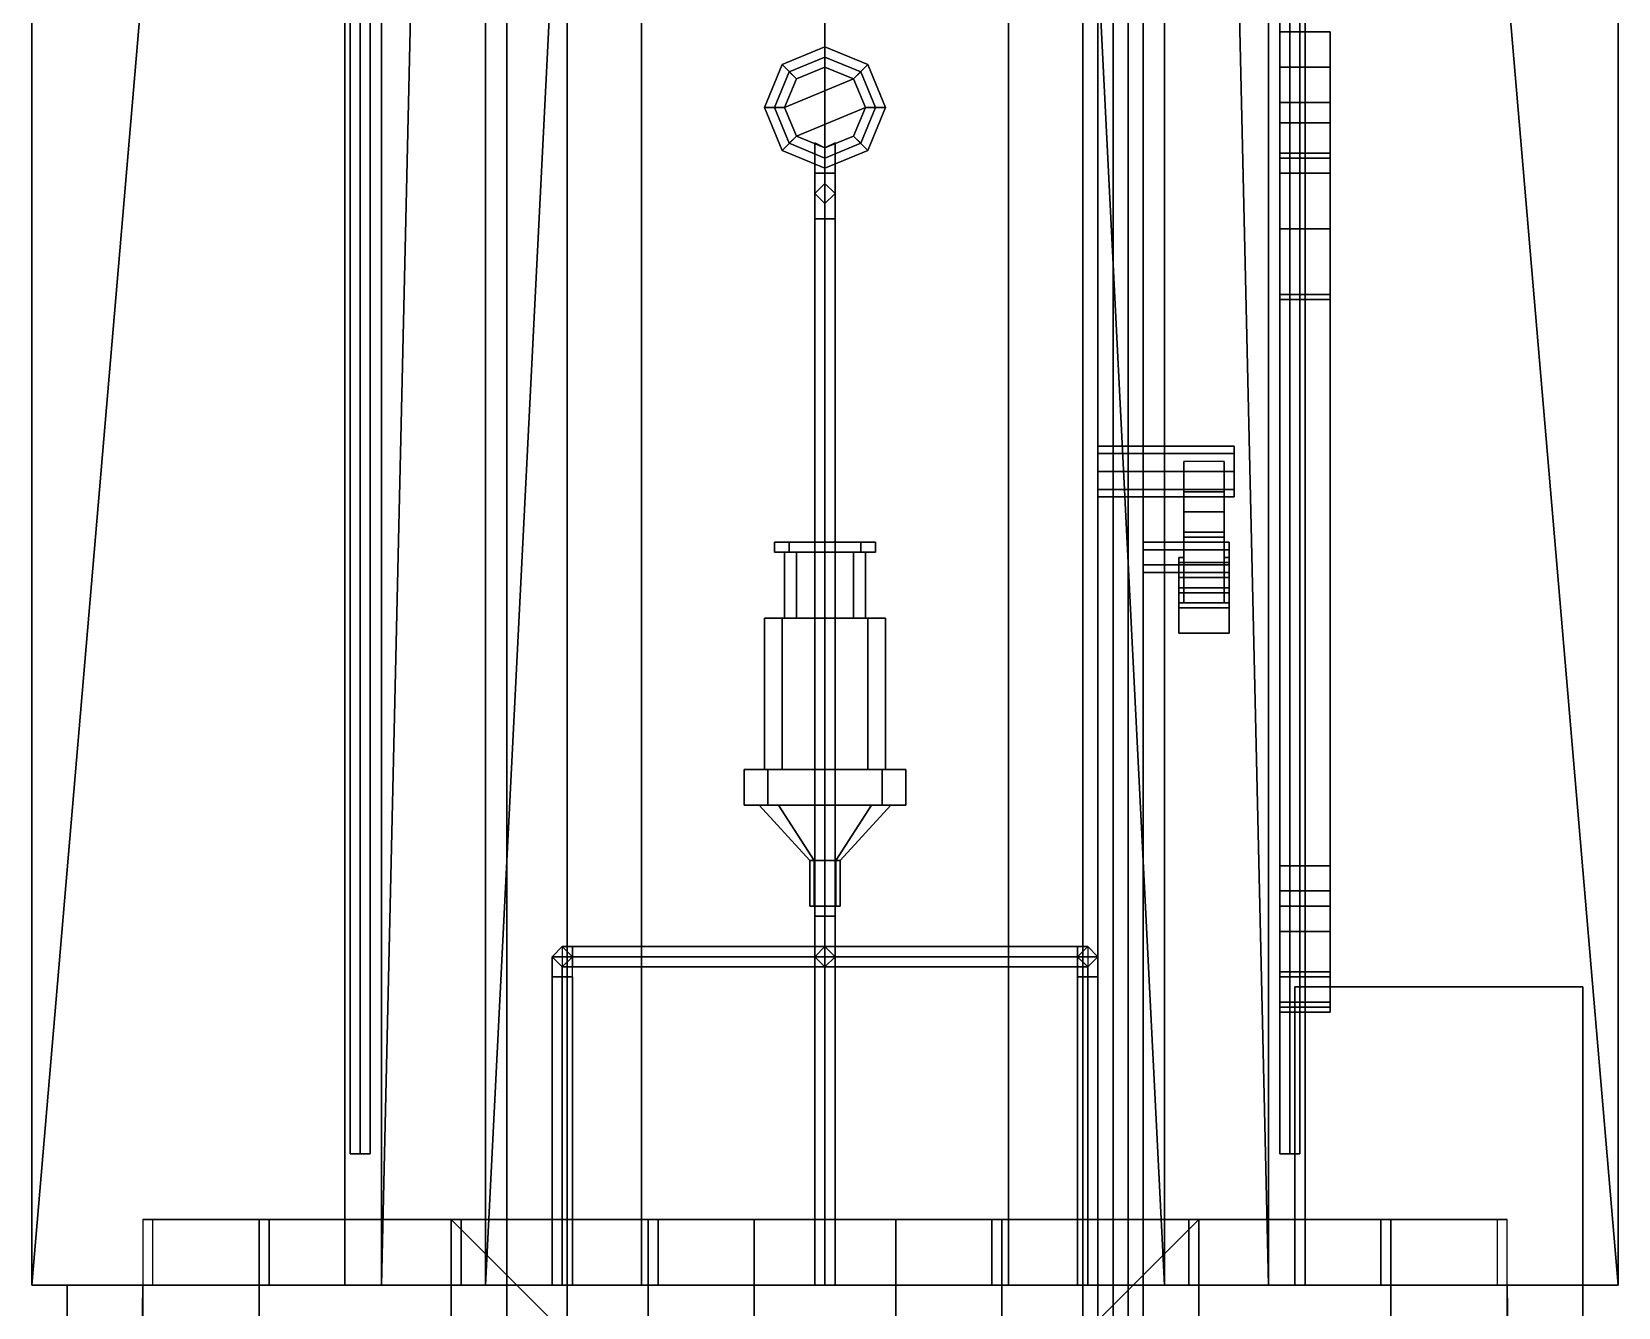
# Model space of a CAD drawing. Extents: x -1.6 to 1.6, y -15.4 to 7.2.
# Drawn here: x -1.57 to 1.57, y -4.664 to -2.14 of the extents above; entities that cross this region are included whole.
import ezdxf

# ---------------------------------------------------------------- set-up
doc = ezdxf.new("R2010")
doc.units = 0
doc.layers.get('0').update_dxf_attribs({"linetype": 'CONTINUOUS'})
for name, color, linetype in [('BAR', 1, 'CONTINUOUS'), ('CABIN', 4, 'CONTINUOUS'), ('SUSPENSION', 5, 'CONTINUOUS')]:
    doc.layers.add(name, color=color, linetype=linetype)

msp = doc.modelspace()

# ---------------------------------------------------------------- linework, layer by layer
for points in [[(-0.63, 6.07, 0.8), (-0.63, -6.25, 0.8), (-0.63, -6.25, 1.35), (-0.63, 6.07, 1.35)], [(-0.63, 6.07, 1.35), (-0.63, -6.25, 1.35), (-0.51, -6.25, 1.35), (-0.51, 6.07, 1.35)], [(-0.51, -6.25, 1.35), (-0.51, -6.25, 0.8), (-0.51, 6.07, 0.8), (-0.51, 6.07, 1.35)], [(0.51, 6.07, 0.8), (0.51, -6.25, 0.8), (0.51, -6.25, 1.35), (0.51, 6.07, 1.35)], [(0.51, 6.07, 1.35), (0.51, -6.25, 1.35), (0.63, -6.25, 1.35), (0.63, 6.07, 1.35)], [(0.63, -6.25, 1.35), (0.63, -6.25, 0.8), (0.63, 6.07, 0.8), (0.63, 6.07, 1.35)], [(-1.1, 1.74, 2.08), (-1.1, 0.9, 2.08), (-1.57, -4.62, 2.08), (-1.57, 3.87, 2.08)], [(-1.57, -4.62, 2.08), (-1.57, -4.62, 2.14), (-1.57, 3.87, 2.14), (-1.57, 3.87, 2.08)], [(-1.57, 3.87, 2.14), (-1.57, -4.62, 2.14), (-1.1, 0.9, 2.14), (-1.1, 1.74, 2.14)], [(1.57, 3.87, 2.08), (1.57, -4.62, 2.08), (1.1, 0.9, 2.08), (1.1, 1.74, 2.08)], [(1.1, 1.74, 2.14), (1.1, 0.9, 2.14), (1.57, -4.62, 2.14), (1.57, 3.87, 2.14)], [(1.57, -4.62, 2.14), (1.57, -4.62, 2.08), (1.57, 3.87, 2.08), (1.57, 3.87, 2.14)], [(-0.51, 3.59, 0.5), (-0.51, -5.52, 0.5), (-0.63, -5.52, 0.5), (-0.63, 3.59, 0.5)], [(-0.63, 3.59, 0.5), (-0.63, -5.52, 0.5), (-0.63, -5.52, 0.8), (-0.63, 3.59, 0.8)], [(-0.51, -5.52, 0.8), (-0.51, -5.52, 0.5), (-0.51, 3.59, 0.5), (-0.51, 3.59, 0.8)], [(0.51, 3.59, 0.5), (0.51, -5.52, 0.5), (0.51, -5.52, 0.8), (0.51, 3.59, 0.8)], [(0.63, 3.59, 0.5), (0.63, -5.52, 0.5), (0.51, -5.52, 0.5), (0.51, 3.59, 0.5)], [(0.63, -5.52, 0.8), (0.63, -5.52, 0.5), (0.63, 3.59, 0.5), (0.63, 3.59, 0.8)], [(-0.8777, 2.98, 3.4135), (-0.95, 2.98, 3.05), (-0.95, -4.62, 3.05), (-0.8777, -4.62, 3.4135)], [(-0.95, 2.98, 3.05), (-0.8777, 2.98, 2.6865), (-0.8777, -4.62, 2.6865), (-0.95, -4.62, 3.05)], [(-0.92, 2.98, 3.33), (-0.94, 2.98, 3.31), (-0.94, -4.36, 3.31), (-0.92, -4.36, 3.33)], [(-0.94, 2.98, 3.31), (-0.92, 2.98, 3.29), (-0.92, -4.36, 3.29), (-0.94, -4.36, 3.31)], [(-0.9, 2.98, 3.31), (-0.92, 2.98, 3.33), (-0.92, -4.36, 3.33), (-0.9, -4.36, 3.31)], [(-0.92, 2.98, 3.29), (-0.9, 2.98, 3.31), (-0.9, -4.36, 3.31), (-0.92, -4.36, 3.29)], [(-0.8777, 2.98, 2.6865), (-0.6718, 2.98, 2.3782), (-0.6718, -4.62, 2.3782), (-0.8777, -4.62, 2.6865)], [(-0.8777, 2.98, 3.4135), (-0.8777, -4.62, 3.4135), (-0.7598, 0.55, 3.59), (-0.7598, 1.55, 3.59)], [(-0.6718, 2.98, 2.3782), (-0.3635, 2.98, 2.1723), (-0.3635, -4.62, 2.1723), (-0.6718, -4.62, 2.3782)], [(-0.3635, 2.98, 2.1723), (0, 2.98, 2.1), (0, -4.62, 2.1), (-0.3635, -4.62, 2.1723)], [(0, 2.98, 2.1), (0.3635, 2.98, 2.1723), (0.3635, -4.62, 2.1723), (0, -4.62, 2.1)], [(0.3635, 2.98, 2.1723), (0.6718, 2.98, 2.3782), (0.6718, -4.62, 2.3782), (0.3635, -4.62, 2.1723)], [(0.6718, 2.98, 2.3782), (0.8777, 2.98, 2.6865), (0.8777, -4.62, 2.6865), (0.6718, -4.62, 2.3782)], [(0.7598, 0.55, 3.59), (0.8777, -4.62, 3.4135), (0.8777, 2.98, 3.4135), (0.7598, 1.55, 3.59)], [(0.95, 2.98, 3.05), (0.8777, 2.98, 3.4135), (0.8777, -4.62, 3.4135), (0.95, -4.62, 3.05)], [(0.8777, 2.98, 2.6865), (0.95, 2.98, 3.05), (0.95, -4.62, 3.05), (0.8777, -4.62, 2.6865)], [(0.92, 2.98, 3.33), (0.9, 2.98, 3.31), (0.9, -4.36, 3.31), (0.92, -4.36, 3.33)], [(0.9, 2.98, 3.31), (0.92, 2.98, 3.29), (0.92, -4.36, 3.29), (0.9, -4.36, 3.31)], [(0.94, 2.98, 3.31), (0.92, 2.98, 3.33), (0.92, -4.36, 3.33), (0.94, -4.36, 3.31)], [(0.92, 2.98, 3.29), (0.94, 2.98, 3.31), (0.94, -4.36, 3.31), (0.92, -4.36, 3.29)], [(-0.95, 0.9, 2.08), (-0.95, -4.62, 2.08), (-1.57, -4.62, 2.08), (-1.1, 0.9, 2.08)], [(-1.57, -4.62, 2.08), (-1.57, -4.62, 2.14), (-1.1, 0.9, 2.14), (-1.1, 0.9, 2.08)], [(-1.1, 0.9, 2.14), (-1.57, -4.62, 2.14), (-0.95, -4.62, 2.14), (-0.95, 0.9, 2.14)], [(-0.95, 0.9, 2.14), (-0.95, -4.62, 2.14), (-0.95, -4.62, 2.08), (-0.95, 0.9, 2.08)], [(0.95, 0.9, 2.08), (0.95, -4.62, 2.08), (0.95, -4.62, 2.14), (0.95, 0.9, 2.14)], [(1.1, 0.9, 2.08), (1.57, -4.62, 2.08), (0.95, -4.62, 2.08), (0.95, 0.9, 2.08)], [(0.95, 0.9, 2.14), (0.95, -4.62, 2.14), (1.57, -4.62, 2.14), (1.1, 0.9, 2.14)], [(1.57, -4.62, 2.14), (1.57, -4.62, 2.08), (1.1, 0.9, 2.08), (1.1, 0.9, 2.14)], [(-0.6718, 0.55, 3.7218), (-0.7598, 0.55, 3.59), (-0.8777, -4.62, 3.4135), (-0.6718, -4.62, 3.7218)], [(-0.6718, 0.55, 3.7218), (-0.6718, 0.55, 3.7218), (-0.6718, -4.62, 3.7218), (-0.4499, -0.2, 3.87)], [(0.6718, 0.55, 3.7218), (0.6718, 0.55, 3.7218), (0.4499, -0.2, 3.87), (0.6718, -4.62, 3.7218)], [(0.7598, 0.55, 3.59), (0.6718, 0.55, 3.7218), (0.6718, -4.62, 3.7218), (0.8777, -4.62, 3.4135)], [(-0.3635, -0.6, 3.9277), (-0.4499, -0.2, 3.87), (-0.6718, -4.62, 3.7218), (-0.3635, -4.62, 3.9277)], [(0.4499, -0.2, 3.87), (0.3635, -0.6, 3.9277), (0.3635, -4.62, 3.9277), (0.6718, -4.62, 3.7218)], [(0, -0.74, 4), (-0.3635, -0.6, 3.9277), (-0.3635, -4.62, 3.9277), (0, -4.62, 4)], [(0.3635, -0.6, 3.9277), (0, -0.74, 4), (0, -4.62, 4), (0.3635, -4.62, 3.9277)], [(0, -2.17, 4), (-0.0849, -2.2051, 3.98), (-0.0849, -2.2051, 4.04), (0, -2.17, 4.04)], [(0, -2.17, 4.04), (-0.0849, -2.2051, 4.04), (-0.0566, -2.2334, 4.04), (0, -2.21, 4.04)], [(0, -2.19, 4.13), (-0.0707, -2.2193, 4.13), (-0.0707, -2.2193, 4.2), (0, -2.19, 4.2)], [(0, -2.19, 4.2), (-0.0707, -2.2193, 4.2), (-0.0566, -2.2334, 4.2), (0, -2.21, 4.2)], [(0.0849, -2.2051, 3.98), (0, -2.17, 4), (0, -2.17, 4.04), (0.0849, -2.2051, 4.04)], [(0.0849, -2.2051, 4.04), (0, -2.17, 4.04), (0, -2.21, 4.04), (0.0566, -2.2334, 4.04)], [(0.0707, -2.2193, 4.13), (0, -2.19, 4.13), (0, -2.19, 4.2), (0.0707, -2.2193, 4.2)], [(0.0707, -2.2193, 4.2), (0, -2.19, 4.2), (0, -2.21, 4.2), (0.0566, -2.2334, 4.2)], [(-0.0849, -2.2051, 3.98), (-0.12, -2.29, 3.97), (-0.12, -2.29, 4.04), (-0.0849, -2.2051, 4.04)], [(-0.0849, -2.2051, 4.04), (-0.12, -2.29, 4.04), (-0.08, -2.29, 4.04), (-0.0566, -2.2334, 4.04)], [(-0.0707, -2.2193, 4.13), (-0.1, -2.29, 4.13), (-0.1, -2.29, 4.2), (-0.0707, -2.2193, 4.2)], [(-0.0707, -2.2193, 4.2), (-0.1, -2.29, 4.2), (-0.08, -2.29, 4.2), (-0.0566, -2.2334, 4.2)], [(-0.08, -2.29, 4.28), (0.0566, -2.2334, 4.28), (0, -2.21, 4.28), (-0.0566, -2.2334, 4.28)], [(0, -2.21, 4.2), (-0.0566, -2.2334, 4.2), (-0.0566, -2.2334, 4.28), (0, -2.21, 4.28)], [(0, -2.21, 4.04), (-0.0566, -2.2334, 4.04), (-0.0566, -2.2334, 4.13), (0, -2.21, 4.13)], [(0.0566, -2.2334, 4.2), (0, -2.21, 4.2), (0, -2.21, 4.28), (0.0566, -2.2334, 4.28)], [(0.0566, -2.2334, 4.04), (0, -2.21, 4.04), (0, -2.21, 4.13), (0.0566, -2.2334, 4.13)], [(0.12, -2.29, 4.04), (0.0849, -2.2051, 4.04), (0.0566, -2.2334, 4.04), (0.08, -2.29, 4.04)], [(0.1, -2.29, 4.2), (0.0707, -2.2193, 4.2), (0.0566, -2.2334, 4.2), (0.08, -2.29, 4.2)], [(0.1, -2.29, 4.13), (0.0707, -2.2193, 4.13), (0.0707, -2.2193, 4.2), (0.1, -2.29, 4.2)], [(0.12, -2.29, 3.97), (0.0849, -2.2051, 3.98), (0.0849, -2.2051, 4.04), (0.12, -2.29, 4.04)], [(-0.0566, -2.2334, 4.2), (-0.08, -2.29, 4.2), (-0.08, -2.29, 4.28), (-0.0566, -2.2334, 4.28)], [(-0.0566, -2.2334, 4.04), (-0.08, -2.29, 4.04), (-0.08, -2.29, 4.13), (-0.0566, -2.2334, 4.13)], [(-0.0566, -2.3466, 4.28), (0.08, -2.29, 4.28), (0.0566, -2.2334, 4.28), (-0.08, -2.29, 4.28)], [(0.08, -2.29, 4.2), (0.0566, -2.2334, 4.2), (0.0566, -2.2334, 4.28), (0.08, -2.29, 4.28)], [(0.08, -2.29, 4.04), (0.0566, -2.2334, 4.04), (0.0566, -2.2334, 4.13), (0.08, -2.29, 4.13)], [(-0.12, -2.29, 3.97), (-0.0849, -2.3749, 3.98), (-0.0849, -2.3749, 4.04), (-0.12, -2.29, 4.04)], [(-0.12, -2.29, 4.04), (-0.0849, -2.3749, 4.04), (-0.0566, -2.3466, 4.04), (-0.08, -2.29, 4.04)], [(-0.1, -2.29, 4.13), (-0.0707, -2.3607, 4.13), (-0.0707, -2.3607, 4.2), (-0.1, -2.29, 4.2)], [(-0.1, -2.29, 4.2), (-0.0707, -2.3607, 4.2), (-0.0566, -2.3466, 4.2), (-0.08, -2.29, 4.2)], [(-0.08, -2.29, 4.2), (-0.0566, -2.3466, 4.2), (-0.0566, -2.3466, 4.28), (-0.08, -2.29, 4.28)], [(-0.08, -2.29, 4.04), (-0.0566, -2.3466, 4.04), (-0.0566, -2.3466, 4.13), (-0.08, -2.29, 4.13)], [(0, -2.37, 4.28), (0.0566, -2.3466, 4.28), (0.08, -2.29, 4.28), (-0.0566, -2.3466, 4.28)], [(0.0566, -2.3466, 4.2), (0.08, -2.29, 4.2), (0.08, -2.29, 4.28), (0.0566, -2.3466, 4.28)], [(0.0566, -2.3466, 4.04), (0.08, -2.29, 4.04), (0.08, -2.29, 4.13), (0.0566, -2.3466, 4.13)], [(0.0849, -2.3749, 4.04), (0.12, -2.29, 4.04), (0.08, -2.29, 4.04), (0.0566, -2.3466, 4.04)], [(0.0707, -2.3607, 4.2), (0.1, -2.29, 4.2), (0.08, -2.29, 4.2), (0.0566, -2.3466, 4.2)], [(0.0707, -2.3607, 4.13), (0.1, -2.29, 4.13), (0.1, -2.29, 4.2), (0.0707, -2.3607, 4.2)], [(0.0849, -2.3749, 3.98), (0.12, -2.29, 3.97), (0.12, -2.29, 4.04), (0.0849, -2.3749, 4.04)], [(-0.0849, -2.3749, 4.04), (0, -2.41, 4.04), (0, -2.37, 4.04), (-0.0566, -2.3466, 4.04)], [(-0.0707, -2.3607, 4.2), (0, -2.39, 4.2), (0, -2.37, 4.2), (-0.0566, -2.3466, 4.2)], [(-0.0566, -2.3466, 4.2), (0, -2.37, 4.2), (0, -2.37, 4.28), (-0.0566, -2.3466, 4.28)], [(-0.0566, -2.3466, 4.04), (0, -2.37, 4.04), (0, -2.37, 4.13), (-0.0566, -2.3466, 4.13)], [(0, -2.37, 4.2), (0.0566, -2.3466, 4.2), (0.0566, -2.3466, 4.28), (0, -2.37, 4.28)], [(0, -2.37, 4.04), (0.0566, -2.3466, 4.04), (0.0566, -2.3466, 4.13), (0, -2.37, 4.13)], [(0, -2.41, 4.04), (0.0849, -2.3749, 4.04), (0.0566, -2.3466, 4.04), (0, -2.37, 4.04)], [(0, -2.39, 4.2), (0.0707, -2.3607, 4.2), (0.0566, -2.3466, 4.2), (0, -2.37, 4.2)], [(-0.0849, -2.3749, 3.98), (0, -2.41, 4), (0, -2.41, 4.04), (-0.0849, -2.3749, 4.04)], [(-0.0707, -2.3607, 4.13), (0, -2.39, 4.13), (0, -2.39, 4.2), (-0.0707, -2.3607, 4.2)], [(0, -2.42, 4.21), (-0.02, -2.42, 4.23), (-0.02, -2.36, 4.23), (0, -2.37, 4.21)], [(-0.02, -2.42, 4.23), (0, -2.42, 4.25), (0, -2.37, 4.25), (-0.02, -2.36, 4.23)], [(0.02, -2.42, 4.23), (0, -2.42, 4.21), (0, -2.37, 4.21), (0.02, -2.36, 4.23)], [(0, -2.42, 4.25), (0.02, -2.42, 4.23), (0.02, -2.36, 4.23), (0, -2.37, 4.25)], [(0, -2.39, 4.13), (0.0707, -2.3607, 4.13), (0.0707, -2.3607, 4.2), (0, -2.39, 4.2)], [(0, -2.41, 4), (0.0849, -2.3749, 3.98), (0.0849, -2.3749, 4.04), (0, -2.41, 4.04)], [(0, -2.44, 4.19), (-0.02, -2.46, 4.19), (-0.02, -2.42, 4.23), (0, -2.42, 4.21)], [(-0.02, -2.46, 4.19), (0, -2.48, 4.19), (0, -2.42, 4.25), (-0.02, -2.42, 4.23)], [(0, -2.44, 4.06), (-0.02, -2.46, 4.06), (-0.02, -2.46, 4.19), (0, -2.44, 4.19)], [(0, -2.51, 4), (-0.02, -2.51, 4.02), (-0.02, -2.46, 4.06), (0, -2.44, 4.06)], [(0.02, -2.46, 4.19), (0, -2.44, 4.19), (0, -2.42, 4.21), (0.02, -2.42, 4.23)], [(0, -2.48, 4.19), (0.02, -2.46, 4.19), (0.02, -2.42, 4.23), (0, -2.42, 4.25)], [(0.02, -2.46, 4.06), (0, -2.44, 4.06), (0, -2.44, 4.19), (0.02, -2.46, 4.19)], [(0.02, -2.51, 4.02), (0, -2.51, 4), (0, -2.44, 4.06), (0.02, -2.46, 4.06)], [(-0.02, -2.46, 4.06), (0, -2.48, 4.06), (0, -2.48, 4.19), (-0.02, -2.46, 4.19)], [(-0.02, -2.51, 4.02), (0, -2.51, 4.04), (0, -2.48, 4.06), (-0.02, -2.46, 4.06)], [(0, -2.48, 4.06), (0.02, -2.46, 4.06), (0.02, -2.46, 4.19), (0, -2.48, 4.19)], [(0, -2.51, 4.04), (0.02, -2.51, 4.02), (0.02, -2.46, 4.06), (0, -2.48, 4.06)], [(0, -2.51, 4.04), (-0.02, -2.51, 4.02), (-0.02, -4.62, 4.02), (0, -4.62, 4.04)], [(-0.02, -2.51, 4.02), (0, -2.51, 4), (0, -4.62, 4), (-0.02, -4.62, 4.02)], [(0.02, -2.51, 4.02), (0, -2.51, 4.04), (0, -4.62, 4.04), (0.02, -4.62, 4.02)], [(0, -2.51, 4), (0.02, -2.51, 4.02), (0.02, -4.62, 4.02), (0, -4.62, 4)], [(-0.0707, -3.15, 4.2507), (-0.1, -3.15, 4.18), (-0.1, -3.17, 4.18), (-0.0707, -3.17, 4.2507)], [(-0.1, -3.15, 4.18), (-0.0707, -3.15, 4.1093), (-0.0707, -3.17, 4.1093), (-0.1, -3.17, 4.18)], [(0.0707, -3.15, 4.2507), (-0.1, -3.15, 4.18), (-0.0707, -3.15, 4.2507), (0, -3.15, 4.28)], [(0.1, -3.15, 4.18), (-0.0707, -3.15, 4.1093), (-0.1, -3.15, 4.18), (0.0707, -3.15, 4.2507)], [(-0.0707, -3.17, 4.2507), (-0.1, -3.17, 4.18), (-0.08, -3.17, 4.18), (-0.0566, -3.17, 4.2366)], [(-0.1, -3.17, 4.18), (-0.0707, -3.17, 4.1093), (-0.0566, -3.17, 4.1234), (-0.08, -3.17, 4.18)], [(-0.0566, -3.17, 4.2366), (-0.08, -3.17, 4.18), (-0.08, -3.3, 4.18), (-0.0566, -3.3, 4.2366)], [(-0.08, -3.17, 4.18), (-0.0566, -3.17, 4.1234), (-0.0566, -3.3, 4.1234), (-0.08, -3.3, 4.18)], [(0, -3.15, 4.28), (-0.0707, -3.15, 4.2507), (-0.0707, -3.17, 4.2507), (0, -3.17, 4.28)], [(-0.0707, -3.15, 4.1093), (0, -3.15, 4.08), (0, -3.17, 4.08), (-0.0707, -3.17, 4.1093)], [(0.0707, -3.15, 4.1093), (0, -3.15, 4.08), (-0.0707, -3.15, 4.1093), (0.1, -3.15, 4.18)], [(0, -3.17, 4.28), (-0.0707, -3.17, 4.2507), (-0.0566, -3.17, 4.2366), (0, -3.17, 4.26)], [(-0.0707, -3.17, 4.1093), (0, -3.17, 4.08), (0, -3.17, 4.1), (-0.0566, -3.17, 4.1234)], [(0, -3.17, 4.26), (-0.0566, -3.17, 4.2366), (-0.0566, -3.3, 4.2366), (0, -3.3, 4.26)], [(-0.0566, -3.17, 4.1234), (0, -3.17, 4.1), (0, -3.3, 4.1), (-0.0566, -3.3, 4.1234)], [(0.0707, -3.15, 4.2507), (0, -3.15, 4.28), (0, -3.17, 4.28), (0.0707, -3.17, 4.2507)], [(0, -3.15, 4.08), (0.0707, -3.15, 4.1093), (0.0707, -3.17, 4.1093), (0, -3.17, 4.08)], [(0.0566, -3.17, 4.2366), (0, -3.17, 4.26), (0, -3.3, 4.26), (0.0566, -3.3, 4.2366)], [(0, -3.17, 4.1), (0.0566, -3.17, 4.1234), (0.0566, -3.3, 4.1234), (0, -3.3, 4.1)], [(0, -3.17, 4.08), (0.0707, -3.17, 4.1093), (0.0566, -3.17, 4.1234), (0, -3.17, 4.1)], [(0.0707, -3.17, 4.2507), (0, -3.17, 4.28), (0, -3.17, 4.26), (0.0566, -3.17, 4.2366)], [(0.08, -3.17, 4.18), (0.0566, -3.17, 4.2366), (0.0566, -3.3, 4.2366), (0.08, -3.3, 4.18)], [(0.0566, -3.17, 4.1234), (0.08, -3.17, 4.18), (0.08, -3.3, 4.18), (0.0566, -3.3, 4.1234)], [(0.0707, -3.17, 4.1093), (0.1, -3.17, 4.18), (0.08, -3.17, 4.18), (0.0566, -3.17, 4.1234)], [(0.1, -3.17, 4.18), (0.0707, -3.17, 4.2507), (0.0566, -3.17, 4.2366), (0.08, -3.17, 4.18)], [(0.1, -3.15, 4.18), (0.0707, -3.15, 4.2507), (0.0707, -3.17, 4.2507), (0.1, -3.17, 4.18)], [(0.0707, -3.15, 4.1093), (0.1, -3.15, 4.18), (0.1, -3.17, 4.18), (0.0707, -3.17, 4.1093)], [(-0.0849, -3.3, 4.2649), (-0.12, -3.3, 4.18), (-0.12, -3.6, 4.18), (-0.0849, -3.6, 4.2649)], [(-0.12, -3.3, 4.18), (-0.0849, -3.3, 4.0951), (-0.0849, -3.6, 4.0951), (-0.12, -3.6, 4.18)], [(-0.0566, -3.3, 4.2366), (-0.08, -3.3, 4.18), (-0.12, -3.3, 4.18), (-0.0849, -3.3, 4.2649)], [(-0.08, -3.3, 4.18), (-0.0566, -3.3, 4.1234), (-0.0849, -3.3, 4.0951), (-0.12, -3.3, 4.18)], [(0, -3.3, 4.3), (-0.0849, -3.3, 4.2649), (-0.0849, -3.6, 4.2649), (0, -3.6, 4.3)], [(-0.0849, -3.3, 4.0951), (0, -3.3, 4.06), (0, -3.6, 4.06), (-0.0849, -3.6, 4.0951)], [(0, -3.3, 4.26), (-0.0566, -3.3, 4.2366), (-0.0849, -3.3, 4.2649), (0, -3.3, 4.3)], [(-0.0566, -3.3, 4.1234), (0, -3.3, 4.1), (0, -3.3, 4.06), (-0.0849, -3.3, 4.0951)], [(0.0849, -3.3, 4.2649), (0, -3.3, 4.3), (0, -3.6, 4.3), (0.0849, -3.6, 4.2649)], [(0, -3.3, 4.06), (0.0849, -3.3, 4.0951), (0.0849, -3.6, 4.0951), (0, -3.6, 4.06)], [(0, -3.3, 4.1), (0.0566, -3.3, 4.1234), (0.0849, -3.3, 4.0951), (0, -3.3, 4.06)], [(0.0566, -3.3, 4.2366), (0, -3.3, 4.26), (0, -3.3, 4.3), (0.0849, -3.3, 4.2649)], [(0.0566, -3.3, 4.1234), (0.08, -3.3, 4.18), (0.12, -3.3, 4.18), (0.0849, -3.3, 4.0951)], [(0.08, -3.3, 4.18), (0.0566, -3.3, 4.2366), (0.0849, -3.3, 4.2649), (0.12, -3.3, 4.18)], [(0.12, -3.3, 4.18), (0.0849, -3.3, 4.2649), (0.0849, -3.6, 4.2649), (0.12, -3.6, 4.18)], [(0.0849, -3.3, 4.0951), (0.12, -3.3, 4.18), (0.12, -3.6, 4.18), (0.0849, -3.6, 4.0951)], [(-0.1131, -3.6, 4.2931), (-0.16, -3.6, 4.18), (-0.16, -3.67, 4.18), (-0.1131, -3.67, 4.2931)], [(-0.16, -3.6, 4.18), (-0.1131, -3.6, 4.0669), (-0.1131, -3.67, 4.0669), (-0.16, -3.67, 4.18)], [(-0.0849, -3.6, 4.2649), (-0.12, -3.6, 4.18), (-0.16, -3.6, 4.18), (-0.1131, -3.6, 4.2931)], [(-0.12, -3.6, 4.18), (-0.0849, -3.6, 4.0951), (-0.1131, -3.6, 4.0669), (-0.16, -3.6, 4.18)], [(0, -3.6, 4.34), (-0.1131, -3.6, 4.2931), (-0.1131, -3.67, 4.2931), (0, -3.67, 4.34)], [(-0.1131, -3.6, 4.0669), (0, -3.6, 4.02), (0, -3.67, 4.02), (-0.1131, -3.67, 4.0669)], [(0, -3.6, 4.3), (-0.0849, -3.6, 4.2649), (-0.1131, -3.6, 4.2931), (0, -3.6, 4.34)], [(-0.0849, -3.6, 4.0951), (0, -3.6, 4.06), (0, -3.6, 4.02), (-0.1131, -3.6, 4.0669)], [(0.1131, -3.6, 4.2931), (0, -3.6, 4.34), (0, -3.67, 4.34), (0.1131, -3.67, 4.2931)], [(0, -3.6, 4.02), (0.1131, -3.6, 4.0669), (0.1131, -3.67, 4.0669), (0, -3.67, 4.02)], [(0, -3.6, 4.06), (0.0849, -3.6, 4.0951), (0.1131, -3.6, 4.0669), (0, -3.6, 4.02)], [(0.0849, -3.6, 4.2649), (0, -3.6, 4.3), (0, -3.6, 4.34), (0.1131, -3.6, 4.2931)], [(0.0849, -3.6, 4.0951), (0.12, -3.6, 4.18), (0.16, -3.6, 4.18), (0.1131, -3.6, 4.0669)], [(0.12, -3.6, 4.18), (0.0849, -3.6, 4.2649), (0.1131, -3.6, 4.2931), (0.16, -3.6, 4.18)], [(0.16, -3.6, 4.18), (0.1131, -3.6, 4.2931), (0.1131, -3.67, 4.2931), (0.16, -3.67, 4.18)], [(0.1131, -3.6, 4.0669), (0.16, -3.6, 4.18), (0.16, -3.67, 4.18), (0.1131, -3.67, 4.0669)], [(-0.1131, -3.67, 4.2931), (-0.16, -3.67, 4.18), (-0.13, -3.67, 4.18), (-0.0919, -3.67, 4.2719)], [(-0.16, -3.67, 4.18), (-0.1131, -3.67, 4.0669), (-0.0919, -3.67, 4.0881), (-0.13, -3.67, 4.18)], [(-0.0919, -3.67, 4.2719), (-0.13, -3.67, 4.18), (-0.03, -3.78, 4.18), (-0.0212, -3.78, 4.2012)], [(-0.13, -3.67, 4.18), (-0.0919, -3.67, 4.0881), (-0.0212, -3.78, 4.1588), (-0.03, -3.78, 4.18)], [(0, -3.67, 4.34), (-0.1131, -3.67, 4.2931), (-0.0919, -3.67, 4.2719), (0, -3.67, 4.31)], [(-0.1131, -3.67, 4.0669), (0, -3.67, 4.02), (0, -3.67, 4.05), (-0.0919, -3.67, 4.0881)], [(0, -3.67, 4.31), (-0.0919, -3.67, 4.2719), (-0.0212, -3.78, 4.2012), (0, -3.78, 4.21)], [(-0.0919, -3.67, 4.0881), (0, -3.67, 4.05), (0, -3.78, 4.15), (-0.0212, -3.78, 4.1588)], [(0.0919, -3.67, 4.2719), (0, -3.67, 4.31), (0, -3.78, 4.21), (0.0212, -3.78, 4.2012)], [(0, -3.67, 4.05), (0.0919, -3.67, 4.0881), (0.0212, -3.78, 4.1588), (0, -3.78, 4.15)], [(0, -3.67, 4.02), (0.1131, -3.67, 4.0669), (0.0919, -3.67, 4.0881), (0, -3.67, 4.05)], [(0.1131, -3.67, 4.2931), (0, -3.67, 4.34), (0, -3.67, 4.31), (0.0919, -3.67, 4.2719)], [(0.13, -3.67, 4.18), (0.0919, -3.67, 4.2719), (0.0212, -3.78, 4.2012), (0.03, -3.78, 4.18)], [(0.0919, -3.67, 4.0881), (0.13, -3.67, 4.18), (0.03, -3.78, 4.18), (0.0212, -3.78, 4.1588)], [(0.1131, -3.67, 4.0669), (0.16, -3.67, 4.18), (0.13, -3.67, 4.18), (0.0919, -3.67, 4.0881)], [(0.16, -3.67, 4.18), (0.1131, -3.67, 4.2931), (0.0919, -3.67, 4.2719), (0.13, -3.67, 4.18)], [(-0.0212, -3.78, 4.2012), (-0.03, -3.78, 4.18), (-0.03, -3.87, 4.18), (-0.0212, -3.87, 4.2012)], [(-0.03, -3.78, 4.18), (-0.0212, -3.78, 4.1588), (-0.0212, -3.87, 4.1588), (-0.03, -3.87, 4.18)], [(0, -3.78, 4.21), (-0.0212, -3.78, 4.2012), (-0.0212, -3.87, 4.2012), (0, -3.87, 4.21)], [(-0.0212, -3.78, 4.1588), (0, -3.78, 4.15), (0, -3.87, 4.15), (-0.0212, -3.87, 4.1588)], [(0.0212, -3.78, 4.2012), (0, -3.78, 4.21), (0, -3.87, 4.21), (0.0212, -3.87, 4.2012)], [(0, -3.78, 4.15), (0.0212, -3.78, 4.1588), (0.0212, -3.87, 4.1588), (0, -3.87, 4.15)], [(0.03, -3.78, 4.18), (0.0212, -3.78, 4.2012), (0.0212, -3.87, 4.2012), (0.03, -3.87, 4.18)], [(0.0212, -3.78, 4.1588), (0.03, -3.78, 4.18), (0.03, -3.87, 4.18), (0.0212, -3.87, 4.1588)], [(0, -3.89, 4.16), (-0.02, -3.89, 4.18), (-0.02, -3.87, 4.18), (0, -3.87, 4.16)], [(-0.02, -3.89, 4.18), (0, -3.89, 4.2), (0, -3.87, 4.2), (-0.02, -3.87, 4.18)], [(0, -3.89, 4.2), (-0.02, -3.89, 4.18), (-0.02, -3.97, 4.12), (0, -3.99, 4.12)], [(-0.02, -3.89, 4.18), (0, -3.89, 4.16), (0, -3.95, 4.12), (-0.02, -3.97, 4.12)], [(0.02, -3.89, 4.18), (0, -3.89, 4.16), (0, -3.87, 4.16), (0.02, -3.87, 4.18)], [(0, -3.89, 4.2), (0.02, -3.89, 4.18), (0.02, -3.87, 4.18), (0, -3.87, 4.2)], [(0.02, -3.89, 4.18), (0, -3.89, 4.2), (0, -3.99, 4.12), (0.02, -3.97, 4.12)], [(0, -3.89, 4.16), (0.02, -3.89, 4.18), (0.02, -3.97, 4.12), (0, -3.95, 4.12)], [(-0.5, -3.97, 4.1), (-0.5, -3.95, 4.08), (-0.52, -3.95, 4.06), (-0.54, -3.97, 4.06)], [(-0.54, -3.97, 4.06), (-0.52, -3.95, 4.06), (-0.52, -3.95, 3.9), (-0.54, -3.97, 3.9)], [(-0.5, -3.95, 4.08), (-0.5, -3.97, 4.06), (-0.5, -3.97, 4.06), (-0.52, -3.95, 4.06)], [(-0.52, -3.95, 4.06), (-0.5, -3.97, 4.06), (-0.5, -3.97, 3.9), (-0.52, -3.95, 3.9)], [(-0.5, -3.97, 4.06), (-0.5, -3.95, 4.08), (0.5, -3.95, 4.08), (0.5, -3.97, 4.06)], [(-0.5, -3.95, 4.08), (-0.5, -3.97, 4.1), (0.5, -3.97, 4.1), (0.5, -3.95, 4.08)], [(-0.02, -3.97, 4.12), (0, -3.95, 4.12), (0, -3.95, 4.08), (-0.02, -3.97, 4.1)], [(0, -3.95, 4.12), (0.02, -3.97, 4.12), (0.02, -3.97, 4.1), (0, -3.95, 4.08)], [(0.5, -3.97, 4.06), (0.5, -3.95, 4.08), (0.52, -3.95, 4.06), (0.5, -3.97, 4.06)], [(0.5, -3.95, 4.08), (0.5, -3.97, 4.1), (0.54, -3.97, 4.06), (0.52, -3.95, 4.06)], [(0.5, -3.97, 4.06), (0.52, -3.95, 4.06), (0.52, -3.95, 3.9), (0.5, -3.97, 3.9)], [(0.52, -3.95, 4.06), (0.54, -3.97, 4.06), (0.54, -3.97, 3.9), (0.52, -3.95, 3.9)], [(-0.5, -3.99, 4.08), (-0.5, -3.97, 4.1), (-0.54, -3.97, 4.06), (-0.52, -3.99, 4.06)], [(-0.52, -3.99, 4.06), (-0.54, -3.97, 4.06), (-0.54, -3.97, 3.9), (-0.52, -3.99, 3.9)], [(-0.5, -3.97, 4.06), (-0.5, -3.99, 4.08), (-0.52, -3.99, 4.06), (-0.5, -3.97, 4.06)], [(-0.5, -3.97, 4.06), (-0.52, -3.99, 4.06), (-0.52, -3.99, 3.9), (-0.5, -3.97, 3.9)], [(-0.5, -3.97, 4.1), (-0.5, -3.99, 4.08), (0.5, -3.99, 4.08), (0.5, -3.97, 4.1)], [(-0.5, -3.99, 4.08), (-0.5, -3.97, 4.06), (0.5, -3.97, 4.06), (0.5, -3.99, 4.08)], [(0, -3.99, 4.12), (-0.02, -3.97, 4.12), (-0.02, -3.97, 4.1), (0, -3.99, 4.08)], [(0.02, -3.97, 4.12), (0, -3.99, 4.12), (0, -3.99, 4.08), (0.02, -3.97, 4.1)], [(0.5, -3.97, 4.1), (0.5, -3.99, 4.08), (0.52, -3.99, 4.06), (0.54, -3.97, 4.06)], [(0.5, -3.99, 4.08), (0.5, -3.97, 4.06), (0.5, -3.97, 4.06), (0.52, -3.99, 4.06)], [(0.52, -3.99, 4.06), (0.5, -3.97, 4.06), (0.5, -3.97, 3.9), (0.52, -3.99, 3.9)], [(0.54, -3.97, 4.06), (0.52, -3.99, 4.06), (0.52, -3.99, 3.9), (0.54, -3.97, 3.9)], [(-0.52, -4.62, 3.85), (-0.54, -4.62, 3.87), (-0.54, -4.01, 3.87), (-0.52, -4.01, 3.85)], [(-0.54, -4.62, 3.87), (-0.52, -4.62, 3.89), (-0.52, -4.01, 3.89), (-0.54, -4.01, 3.87)], [(-0.5, -4.62, 3.87), (-0.52, -4.62, 3.85), (-0.52, -4.01, 3.85), (-0.5, -4.01, 3.87)], [(-0.52, -4.62, 3.89), (-0.5, -4.62, 3.87), (-0.5, -4.01, 3.87), (-0.52, -4.01, 3.89)], [(0.52, -4.62, 3.85), (0.5, -4.62, 3.87), (0.5, -4.01, 3.87), (0.52, -4.01, 3.85)], [(0.5, -4.62, 3.87), (0.52, -4.62, 3.89), (0.52, -4.01, 3.89), (0.5, -4.01, 3.87)], [(0.54, -4.62, 3.87), (0.52, -4.62, 3.85), (0.52, -4.01, 3.85), (0.54, -4.01, 3.87)], [(0.52, -4.62, 3.89), (0.54, -4.62, 3.87), (0.54, -4.01, 3.87), (0.52, -4.01, 3.89)], [(0.93, -4.03, 2.14), (0.93, -4.62, 2.14), (0.93, -4.62, 2.84), (0.93, -4.03, 2.84)], [(1.5, -4.03, 2.84), (1.5, -4.03, 2.14), (0.93, -4.03, 2.14), (0.93, -4.03, 2.84)], [(0.93, -4.03, 2.84), (0.93, -4.62, 2.84), (1.5, -4.62, 2.84), (1.5, -4.03, 2.84)], [(1.5, -4.62, 2.84), (1.5, -4.62, 2.14), (1.5, -4.03, 2.14), (1.5, -4.03, 2.84)], [(-0.94, -4.36, 3.31), (-0.92, -4.36, 3.29), (-0.9, -4.36, 3.31), (-0.92, -4.36, 3.33)], [(0.94, -4.36, 3.31), (0.92, -4.36, 3.33), (0.9, -4.36, 3.31), (0.92, -4.36, 3.29)], [(-0.95, -4.62, 2.08), (-0.95, -4.62, 2.14), (-1.57, -4.62, 2.14), (-1.57, -4.62, 2.08)], [(0.95, -4.62, 2.14), (0.95, -4.62, 2.08), (1.57, -4.62, 2.08), (1.57, -4.62, 2.14)]]:
    msp.add_3dface(points)
at = {"layer": 'BAR'}
for points in [[(0.9, -2.14, 0.29), (0.9, -2.21, 0.23), (0.9, -2.21, 0.46), (0.9, -2.14, 0.39)], [(1, -2.14, 0.29), (1, -2.21, 0.23), (0.9, -2.21, 0.23), (0.9, -2.14, 0.29)], [(0.9, -2.14, 0.39), (0.9, -2.21, 0.46), (1, -2.21, 0.46), (1, -2.14, 0.39)], [(1, -2.21, 0.46), (1, -2.21, 0.23), (1, -2.14, 0.29), (1, -2.14, 0.39)], [(0.9, -2.21, 0.46), (0.9, -2.38, 0.46), (1, -2.38, 0.46), (1, -2.21, 0.46)], [(0.9, -2.21, 0.23), (0.9, -2.28, 0.21), (0.9, -2.38, 0.46), (0.9, -2.21, 0.46)], [(1, -2.21, 0.23), (1, -2.28, 0.21), (0.9, -2.28, 0.21), (0.9, -2.21, 0.23)], [(1, -2.38, 0.46), (1, -2.28, 0.21), (1, -2.21, 0.23), (1, -2.21, 0.46)], [(0.9, -2.28, 0.21), (0.9, -2.32, 0.21), (0.9, -2.39, 0.24), (0.9, -2.38, 0.46)], [(1, -2.28, 0.21), (1, -2.32, 0.21), (0.9, -2.32, 0.21), (0.9, -2.28, 0.21)], [(1, -2.39, 0.24), (1, -2.32, 0.21), (1, -2.28, 0.21), (1, -2.38, 0.46)], [(0.9, -2.39, 0.24), (0.9, -2.32, 0.21), (1, -2.32, 0.21), (1, -2.39, 0.24)], [(0.9, -2.38, 0.46), (0.9, -2.39, 0.24), (0.9, -2.53, 0.24), (0.9, -2.42, 0.43)], [(1, -2.42, 0.43), (1, -2.38, 0.46), (0.9, -2.38, 0.46), (0.9, -2.42, 0.43)], [(1, -2.53, 0.24), (1, -2.39, 0.24), (1, -2.38, 0.46), (1, -2.42, 0.43)], [(0.9, -2.53, 0.24), (0.9, -2.39, 0.24), (1, -2.39, 0.24), (1, -2.53, 0.24)], [(1, -2.53, 0.42), (1, -2.42, 0.43), (0.9, -2.42, 0.43), (0.9, -2.53, 0.42)], [(0.9, -2.42, 0.43), (0.9, -2.53, 0.24), (0.9, -2.66, 0.29), (0.9, -2.53, 0.42)], [(1, -2.66, 0.29), (1, -2.53, 0.24), (1, -2.42, 0.43), (1, -2.53, 0.42)], [(0.9, -2.66, 0.29), (0.9, -2.53, 0.24), (1, -2.53, 0.24), (1, -2.66, 0.29)], [(0.9, -2.53, 0.42), (0.9, -2.66, 0.29), (0.9, -2.67, 0.29), (0.9, -2.67, 0.37)], [(1, -2.67, 0.37), (1, -2.53, 0.42), (0.9, -2.53, 0.42), (0.9, -2.67, 0.37)], [(1, -2.67, 0.29), (1, -2.66, 0.29), (1, -2.53, 0.42), (1, -2.67, 0.37)], [(0.9, -2.67, 0.29), (0.9, -2.66, 0.29), (1, -2.66, 0.29), (1, -2.67, 0.29)], [(0.9, -2.67, 0.29), (0.9, -3.79, 0.29), (0.9, -3.79, 0.37), (0.9, -2.67, 0.37)], [(0.9, -2.67, 0.37), (0.9, -3.79, 0.37), (1, -3.79, 0.37), (1, -2.67, 0.37)], [(1, -2.67, 0.29), (1, -3.79, 0.29), (0.9, -3.79, 0.29), (0.9, -2.67, 0.29)], [(1, -3.79, 0.37), (1, -3.79, 0.29), (1, -2.67, 0.29), (1, -2.67, 0.37)], [(0.9, -3.79, 0.29), (0.9, -3.84, 0.26), (0.9, -3.84, 0.39), (0.9, -3.79, 0.37)], [(0.9, -3.79, 0.37), (0.9, -3.84, 0.39), (1, -3.84, 0.39), (1, -3.79, 0.37)], [(1, -3.79, 0.29), (1, -3.84, 0.26), (0.9, -3.84, 0.26), (0.9, -3.79, 0.29)], [(1, -3.84, 0.39), (1, -3.84, 0.26), (1, -3.79, 0.29), (1, -3.79, 0.37)], [(0.9, -3.84, 0.39), (0.9, -3.87, 0.44), (1, -3.87, 0.44), (1, -3.84, 0.39)], [(0.9, -3.84, 0.26), (0.9, -3.87, 0.23), (0.9, -3.87, 0.44), (0.9, -3.84, 0.39)], [(1, -3.84, 0.26), (1, -3.87, 0.23), (0.9, -3.87, 0.23), (0.9, -3.84, 0.26)], [(1, -3.87, 0.44), (1, -3.87, 0.23), (1, -3.84, 0.26), (1, -3.84, 0.39)], [(0.9, -3.87, 0.23), (0.9, -3.92, 0.22), (0.9, -4.01, 0.44), (0.9, -3.87, 0.44)], [(0.9, -3.87, 0.44), (0.9, -4.01, 0.44), (1, -4.01, 0.44), (1, -3.87, 0.44)], [(1, -3.87, 0.23), (1, -3.92, 0.22), (0.9, -3.92, 0.22), (0.9, -3.87, 0.23)], [(1, -4.01, 0.44), (1, -3.92, 0.22), (1, -3.87, 0.23), (1, -3.87, 0.44)], [(0.9, -3.92, 0.22), (0.9, -4, 0.22), (0.9, -4.07, 0.37), (0.9, -4.01, 0.44)], [(1, -3.92, 0.22), (1, -4, 0.22), (0.9, -4, 0.22), (0.9, -3.92, 0.22)], [(1, -4.07, 0.37), (1, -4, 0.22), (1, -3.92, 0.22), (1, -4.01, 0.44)], [(1, -4, 0.22), (1, -4.06, 0.25), (0.9, -4.06, 0.25), (0.9, -4, 0.22)], [(0.9, -4, 0.22), (0.9, -4.06, 0.25), (0.9, -4.08, 0.31), (0.9, -4.07, 0.37)], [(0.9, -4.01, 0.44), (0.9, -4.07, 0.37), (1, -4.07, 0.37), (1, -4.01, 0.44)], [(1, -4.08, 0.31), (1, -4.06, 0.25), (1, -4, 0.22), (1, -4.07, 0.37)], [(0.9, -4.08, 0.31), (0.9, -4.06, 0.25), (1, -4.06, 0.25), (1, -4.08, 0.31)], [(0.9, -4.07, 0.37), (0.9, -4.08, 0.31), (1, -4.08, 0.31), (1, -4.07, 0.37)]]:
    msp.add_3dface(points, dxfattribs=at)
at = {"layer": 'CABIN'}
for points in [[(-1.35, -4.49, 3.62), (-1.12, -4.49, 3.88), (-1.1, -4.49, 3.87), (-1.33, -4.49, 3.62)], [(-1.12, -7.22, 3.88), (-1.12, -4.49, 3.88), (-1.35, -4.49, 3.62), (-1.35, -7.22, 3.62)], [(-1.33, -4.49, 3.62), (-1.1, -4.49, 3.87), (-1.1, -4.62, 3.87), (-1.33, -4.62, 3.62)], [(-0.72, -4.49, 4.1), (-1.1, -4.49, 3.87), (-1.12, -4.49, 3.88), (-0.74, -4.49, 4.11)], [(-0.74, -4.49, 4.11), (-1.12, -4.49, 3.88), (-1.12, -7.22, 3.88), (-0.74, -7.22, 4.11)], [(-1.1, -4.49, 3.87), (-0.72, -4.49, 4.1), (-0.72, -4.62, 4.1), (-1.1, -4.62, 3.87)], [(-0.74, -4.49, 4.11), (-0.35, -4.49, 4.22), (-0.33, -4.49, 4.21), (-0.72, -4.49, 4.1)], [(-0.36, -5.68, 4.2172), (-0.36, -4.87, 4.2172), (-0.74, -4.49, 4.11), (-0.74, -7.22, 4.11)], [(-0.35, -4.87, 4.22), (-0.35, -4.49, 4.22), (-0.74, -4.49, 4.11), (-0.36, -4.87, 4.2172)], [(-0.72, -4.49, 4.1), (-0.33, -4.49, 4.21), (-0.33, -4.62, 4.21), (-0.72, -4.62, 4.1)], [(-0.14, -4.49, 4.24), (-0.33, -4.49, 4.21), (-0.35, -4.49, 4.22), (-0.14, -4.49, 4.26)], [(-0.14, -4.49, 4.26), (-0.35, -4.49, 4.22), (-0.35, -4.87, 4.22), (-0.14, -4.87, 4.26)], [(-0.33, -4.49, 4.21), (-0.14, -4.49, 4.24), (-0.14, -4.62, 4.24), (-0.33, -4.62, 4.21)], [(0.14, -4.87, 4.26), (0.14, -4.49, 4.26), (-0.14, -4.49, 4.26), (-0.14, -4.87, 4.26)], [(0.14, -4.49, 4.24), (-0.14, -4.49, 4.24), (-0.14, -4.49, 4.26), (0.14, -4.49, 4.26)], [(0.14, -4.62, 4.24), (-0.14, -4.62, 4.24), (-0.14, -4.49, 4.24), (0.14, -4.49, 4.24)], [(0.35, -4.87, 4.22), (0.35, -4.49, 4.22), (0.14, -4.49, 4.26), (0.14, -4.87, 4.26)], [(0.14, -4.49, 4.24), (0.33, -4.49, 4.21), (0.35, -4.49, 4.22), (0.14, -4.49, 4.26)], [(0.33, -4.62, 4.21), (0.14, -4.62, 4.24), (0.14, -4.49, 4.24), (0.33, -4.49, 4.21)], [(0.74, -4.49, 4.11), (0.35, -4.49, 4.22), (0.33, -4.49, 4.21), (0.72, -4.49, 4.1)], [(0.72, -4.62, 4.1), (0.33, -4.62, 4.21), (0.33, -4.49, 4.21), (0.72, -4.49, 4.1)], [(0.74, -4.49, 4.11), (0.35, -4.49, 4.22), (0.35, -4.87, 4.22), (0.36, -4.87, 4.2172)], [(0.74, -4.49, 4.11), (0.36, -4.87, 4.2172), (0.36, -5.68, 4.2172), (0.74, -7.22, 4.11)], [(0.72, -4.49, 4.1), (1.1, -4.49, 3.87), (1.12, -4.49, 3.88), (0.74, -4.49, 4.11)], [(1.1, -4.62, 3.87), (0.72, -4.62, 4.1), (0.72, -4.49, 4.1), (1.1, -4.49, 3.87)], [(1.12, -7.22, 3.88), (1.12, -4.49, 3.88), (0.74, -4.49, 4.11), (0.74, -7.22, 4.11)], [(1.35, -4.49, 3.62), (1.12, -4.49, 3.88), (1.1, -4.49, 3.87), (1.33, -4.49, 3.62)], [(1.33, -4.62, 3.62), (1.1, -4.62, 3.87), (1.1, -4.49, 3.87), (1.33, -4.49, 3.62)], [(1.35, -4.49, 3.62), (1.12, -4.49, 3.88), (1.12, -7.22, 3.88), (1.35, -7.22, 3.62)], [(-1.5, -4.62, 1.51), (-1.5, -6.37, 1.51), (-1.5, -6.37, 2.64), (-1.5, -4.62, 2.64)], [(0, -4.62, 2.1), (1.5, -4.62, 1.51), (-1.5, -4.62, 1.51), (0, -4.62, 2.1)], [(1.5, -4.62, 1.51), (1.5, -6.37, 1.51), (-1.5, -6.37, 1.51), (-1.5, -4.62, 1.51)], [(-1.5, -4.62, 2.64), (-1.4954, -5.54, 2.67), (-1.3622, -5.54, 3.54), (-1.35, -4.62, 3.62)], [(-1.5, -4.62, 2.64), (-1.5, -6.37, 2.64), (-1.4954, -6.23, 2.67), (-1.4954, -5.54, 2.67)], [(-0.3635, -4.62, 2.1723), (0, -4.62, 2.1), (-1.5, -4.62, 1.51), (-0.3635, -4.62, 2.1723)], [(-0.6718, -4.62, 2.3782), (-0.3635, -4.62, 2.1723), (-1.5, -4.62, 1.51), (-0.6718, -4.62, 2.3782)], [(-0.8777, -4.62, 2.6865), (-0.6718, -4.62, 2.3782), (-1.5, -4.62, 1.51), (-0.8777, -4.62, 2.6865)], [(-0.95, -4.62, 3.05), (-0.8777, -4.62, 2.6865), (-1.5, -4.62, 1.51), (-0.95, -4.62, 3.05)], [(-0.95, -4.62, 3.05), (-1.5, -4.62, 1.51), (-1.5, -4.62, 2.64), (-1.35, -4.62, 3.62)], [(-1.35, -6.37, 3.62), (-1.35, -4.62, 3.62), (-1.3622, -5.54, 3.54), (-1.3622, -6.23, 3.54)], [(-0.8777, -4.62, 3.4135), (-0.95, -4.62, 3.05), (-1.35, -4.62, 3.62), (-1.33, -4.62, 3.62)], [(-1.1, -4.62, 3.87), (-0.72, -4.62, 4.1), (-0.6718, -4.62, 3.7218), (-0.8777, -4.62, 3.4135)], [(-0.72, -4.62, 4.1), (-0.33, -4.62, 4.21), (-0.3635, -4.62, 3.9277), (-0.6718, -4.62, 3.7218)], [(-0.33, -4.62, 4.21), (-0.14, -4.62, 4.24), (0, -4.62, 4), (-0.3635, -4.62, 3.9277)], [(0, -4.62, 4), (0, -4.62, 4), (-0.14, -4.62, 4.24), (0.14, -4.62, 4.24)], [(0.3635, -4.62, 3.9277), (0, -4.62, 4), (0.14, -4.62, 4.24), (0.33, -4.62, 4.21)], [(0.3635, -4.62, 2.1723), (1.5, -4.62, 1.51), (0, -4.62, 2.1), (0.3635, -4.62, 2.1723)], [(0.6718, -4.62, 3.7218), (0.3635, -4.62, 3.9277), (0.33, -4.62, 4.21), (0.72, -4.62, 4.1)], [(0.6718, -4.62, 2.3782), (1.5, -4.62, 1.51), (0.3635, -4.62, 2.1723), (0.6718, -4.62, 2.3782)], [(0.8777, -4.62, 3.4135), (0.6718, -4.62, 3.7218), (0.72, -4.62, 4.1), (1.1, -4.62, 3.87)], [(0.8777, -4.62, 2.6865), (1.5, -4.62, 1.51), (0.6718, -4.62, 2.3782), (0.8777, -4.62, 2.6865)], [(0.8777, -4.62, 3.4135), (0.8777, -4.62, 3.4135), (1.1, -4.62, 3.87), (1.33, -4.62, 3.62)], [(0.95, -4.62, 3.05), (0.8777, -4.62, 3.4135), (1.33, -4.62, 3.62), (1.35, -4.62, 3.62)], [(0.95, -4.62, 3.05), (1.5, -4.62, 1.51), (0.8777, -4.62, 2.6865), (0.95, -4.62, 3.05)], [(1.5, -4.62, 1.51), (0.95, -4.62, 3.05), (1.35, -4.62, 3.62), (1.5, -4.62, 2.64)], [(1.35, -4.62, 3.62), (1.35, -6.37, 3.62), (1.3622, -6.23, 3.54), (1.3622, -5.54, 3.54)], [(1.5, -4.62, 2.64), (1.35, -4.62, 3.62), (1.3622, -5.54, 3.54), (1.4954, -5.54, 2.67)], [(1.5, -6.37, 2.64), (1.5, -4.62, 2.64), (1.4954, -5.54, 2.67), (1.4954, -6.23, 2.67)], [(1.5, -6.37, 2.64), (1.5, -6.37, 1.51), (1.5, -4.62, 1.51), (1.5, -4.62, 2.64)]]:
    msp.add_3dface(points, dxfattribs=at)
at = {"layer": 'SUSPENSION'}
for points in [[(0.57, 3.56, 0.21), (0.54, 3.56, 0.18), (0.54, -5.02, 0.18), (0.57, -5.02, 0.21)], [(0.54, 3.56, 0.18), (0.57, 3.56, 0.15), (0.57, -5.02, 0.15), (0.54, -5.02, 0.18)], [(0.6, 3.56, 0.18), (0.57, 3.56, 0.21), (0.57, -5.02, 0.21), (0.6, -5.02, 0.18)], [(0.57, 3.56, 0.15), (0.6, 3.56, 0.18), (0.6, -5.02, 0.18), (0.57, -5.02, 0.15)], [(0.81, -2.9746, 0.2154), (0.81, -2.96, 0.18), (0.54, -2.96, 0.18), (0.54, -2.9746, 0.2154)], [(0.54, -3.01, 0.23), (0.54, -2.9746, 0.2154), (0.54, -2.96, 0.18), (0.54, -3.0454, 0.2154)], [(0.54, -3.0454, 0.2154), (0.54, -2.96, 0.18), (0.54, -2.9746, 0.1446), (0.54, -3.06, 0.18)], [(0.81, -2.96, 0.18), (0.81, -2.9746, 0.1446), (0.54, -2.9746, 0.1446), (0.54, -2.96, 0.18)], [(0.81, -2.9746, 0.1446), (0.81, -3.01, 0.13), (0.54, -3.01, 0.13), (0.54, -2.9746, 0.1446)], [(0.54, -3.06, 0.18), (0.54, -2.9746, 0.1446), (0.54, -3.01, 0.13), (0.54, -3.0454, 0.1446)], [(0.81, -3.01, 0.23), (0.81, -2.9746, 0.2154), (0.54, -2.9746, 0.2154), (0.54, -3.01, 0.23)], [(0.81, -3.01, 0.13), (0.81, -3.0454, 0.1446), (0.54, -3.0454, 0.1446), (0.54, -3.01, 0.13)], [(0.81, -3.0454, 0.2154), (0.81, -3.01, 0.23), (0.54, -3.01, 0.23), (0.54, -3.0454, 0.2154)], [(0.71, -2.99, 0.21), (0.71, -3.06, 0.21), (0.71, -3.14, 0.42), (0.71, -3.05, 0.61)], [(0.79, -3.05, 0.61), (0.79, -2.99, 0.21), (0.71, -2.99, 0.21), (0.71, -3.05, 0.61)], [(0.79, -3.14, 0.42), (0.79, -3.06, 0.21), (0.79, -2.99, 0.21), (0.79, -3.05, 0.61)], [(0.81, -3.06, 0.18), (0.81, -3.0454, 0.2154), (0.54, -3.0454, 0.2154), (0.54, -3.06, 0.18)], [(0.81, -3.0454, 0.1446), (0.81, -3.06, 0.18), (0.54, -3.06, 0.18), (0.54, -3.0454, 0.1446)], [(0.71, -3.05, 0.61), (0.71, -3.14, 0.42), (0.71, -3.19, 0.37), (0.71, -3.09, 0.8)], [(0.79, -3.09, 0.8), (0.79, -3.05, 0.61), (0.71, -3.05, 0.61), (0.71, -3.09, 0.8)], [(0.71, -3.14, 0.42), (0.71, -3.06, 0.21), (0.79, -3.06, 0.21), (0.79, -3.14, 0.42)], [(0.79, -3.19, 0.37), (0.79, -3.14, 0.42), (0.79, -3.05, 0.61), (0.79, -3.09, 0.8)], [(0.71, -3.09, 0.8), (0.71, -3.15, 0.86), (0.71, -3.24, 1.11), (0.71, -3.13, 1.12)], [(0.79, -3.13, 1.12), (0.79, -3.09, 0.8), (0.71, -3.09, 0.8), (0.71, -3.13, 1.12)], [(0.71, -3.09, 0.8), (0.71, -3.19, 0.37), (0.71, -3.27, 0.36), (0.71, -3.19, 0.56)], [(0.71, -3.09, 0.8), (0.71, -3.19, 0.56), (0.71, -3.18, 0.7), (0.71, -3.15, 0.86)], [(0.79, -3.24, 1.11), (0.79, -3.15, 0.86), (0.79, -3.09, 0.8), (0.79, -3.13, 1.12)], [(0.79, -3.27, 0.36), (0.79, -3.19, 0.37), (0.79, -3.09, 0.8), (0.79, -3.19, 0.56)], [(0.79, -3.18, 0.7), (0.79, -3.19, 0.56), (0.79, -3.09, 0.8), (0.79, -3.15, 0.86)], [(0.71, -3.13, 1.12), (0.71, -3.24, 1.11), (0.79, -3.24, 1.11), (0.79, -3.13, 1.12)], [(0.8, -3.15, 1.05), (0.8, -3.165, 1.024), (0.63, -3.165, 1.024), (0.63, -3.15, 1.05)], [(0.63, -3.21, 1.05), (0.63, -3.15, 1.05), (0.63, -3.165, 1.024), (0.63, -3.195, 1.024)], [(0.8, -3.165, 1.076), (0.8, -3.15, 1.05), (0.63, -3.15, 1.05), (0.63, -3.165, 1.076)], [(0.63, -3.195, 1.076), (0.63, -3.165, 1.076), (0.63, -3.15, 1.05), (0.63, -3.21, 1.05)], [(0.8, -3.165, 1.024), (0.8, -3.195, 1.024), (0.63, -3.195, 1.024), (0.63, -3.165, 1.024)], [(0.8, -3.195, 1.076), (0.8, -3.165, 1.076), (0.63, -3.165, 1.076), (0.63, -3.195, 1.076)], [(0.71, -3.19, 0.37), (0.71, -3.14, 0.42), (0.79, -3.14, 0.42), (0.79, -3.19, 0.37)], [(0.71, -3.15, 0.86), (0.71, -3.21, 0.87), (0.71, -3.24, 1.11)], [(0.71, -3.15, 0.86), (0.71, -3.18, 0.7), (0.71, -3.21, 0.87), (0.71, -3.15, 0.86)], [(0.79, -3.24, 1.11), (0.79, -3.21, 0.87), (0.79, -3.15, 0.86), (0.79, -3.24, 1.11)], [(0.79, -3.21, 0.87), (0.79, -3.18, 0.7), (0.79, -3.15, 0.86)], [(0.8, -3.195, 1.024), (0.8, -3.21, 1.05), (0.63, -3.21, 1.05), (0.63, -3.195, 1.024)], [(0.8, -3.21, 1.05), (0.8, -3.195, 1.076), (0.63, -3.195, 1.076), (0.63, -3.21, 1.05)], [(0.7, -3.19, 0.56), (0.7, -3.27, 0.36), (0.7, -3.28, 0.34), (0.7, -3.18, 0.7)], [(0.7, -3.18, 0.7), (0.7, -3.28, 0.34), (0.7, -3.33, 0.35), (0.7, -3.25, 0.54)], [(0.7, -3.21, 0.87), (0.7, -3.18, 0.7), (0.7, -3.25, 0.54), (0.7, -3.24, 0.65)], [(0.71, -3.18, 0.7), (0.71, -3.19, 0.56), (0.7, -3.19, 0.56), (0.7, -3.18, 0.7)], [(0.71, -3.21, 0.87), (0.71, -3.18, 0.7), (0.7, -3.18, 0.7), (0.7, -3.21, 0.87)], [(0.7, -3.27, 0.36), (0.7, -3.19, 0.56), (0.71, -3.19, 0.56), (0.71, -3.27, 0.36)], [(0.71, -3.27, 0.36), (0.71, -3.19, 0.37), (0.79, -3.19, 0.37), (0.79, -3.27, 0.36)], [(0.8, -3.18, 0.7), (0.8, -3.19, 0.56), (0.79, -3.19, 0.56), (0.79, -3.18, 0.7)], [(0.8, -3.21, 0.87), (0.8, -3.18, 0.7), (0.79, -3.18, 0.7), (0.79, -3.21, 0.87)], [(0.8, -3.19, 0.56), (0.8, -3.27, 0.36), (0.79, -3.27, 0.36), (0.79, -3.19, 0.56)], [(0.8, -3.28, 0.34), (0.8, -3.27, 0.36), (0.8, -3.19, 0.56), (0.8, -3.18, 0.7)], [(0.8, -3.33, 0.35), (0.8, -3.28, 0.34), (0.8, -3.18, 0.7), (0.8, -3.25, 0.54)], [(0.8, -3.25, 0.54), (0.8, -3.18, 0.7), (0.8, -3.21, 0.87), (0.8, -3.24, 0.65)], [(0.7, -3.22, 0.91), (0.7, -3.21, 0.87), (0.7, -3.24, 0.65), (0.7, -3.24, 0.78)], [(0.8, -3.22, 0.91), (0.8, -3.21, 0.87), (0.7, -3.21, 0.87), (0.7, -3.22, 0.91)], [(0.7, -3.28, 0.91), (0.7, -3.22, 0.91), (0.7, -3.24, 0.78)], [(0.8, -3.28, 0.91), (0.8, -3.22, 0.91), (0.7, -3.22, 0.91), (0.7, -3.28, 0.91)], [(0.71, -3.24, 1.11), (0.71, -3.21, 0.87), (0.79, -3.21, 0.87), (0.79, -3.24, 1.11)], [(0.8, -3.24, 0.65), (0.8, -3.21, 0.87), (0.8, -3.22, 0.91), (0.8, -3.24, 0.78)], [(0.8, -3.24, 0.78), (0.8, -3.22, 0.91), (0.8, -3.28, 0.91), (0.8, -3.24, 0.78)], [(0.7, -3.24, 0.65), (0.7, -3.25, 0.54), (0.8, -3.25, 0.54), (0.8, -3.24, 0.65)], [(0.7, -3.24, 0.78), (0.7, -3.24, 0.65), (0.8, -3.24, 0.65), (0.8, -3.24, 0.78)], [(0.8, -3.24, 0.78), (0.8, -3.28, 0.91), (0.7, -3.28, 0.91), (0.7, -3.24, 0.78)], [(0.7, -3.24, 0.78), (0.7, -3.24, 0.78), (0.8, -3.24, 0.78)], [(0.7, -3.25, 0.54), (0.7, -3.33, 0.35), (0.8, -3.33, 0.35), (0.8, -3.25, 0.54)], [(0.7, -3.28, 0.34), (0.7, -3.27, 0.36), (0.8, -3.27, 0.36), (0.8, -3.28, 0.34)], [(0.7, -3.33, 0.35), (0.7, -3.28, 0.34), (0.8, -3.28, 0.34), (0.8, -3.33, 0.35)]]:
    msp.add_3dface(points, dxfattribs=at)

# ---------------------------------------------------------------- meshes
mesh = msp.add_polymesh((2, 4), dxfattribs=dict(n_close=True))
for k, corner in enumerate([(-0.5, -3.97, 3.9), (-0.52, -3.99, 3.9), (-0.54, -3.97, 3.9), (-0.52, -3.95, 3.9), (-0.5, -4.01, 3.87), (-0.52, -4.01, 3.89), (-0.54, -4.01, 3.87), (-0.52, -4.01, 3.85)]):
    mesh.set_mesh_vertex(divmod(k, 4), corner)
mesh = msp.add_polymesh((2, 4), dxfattribs=dict(n_close=True))
for k, corner in enumerate([(0.54, -3.97, 3.9), (0.52, -3.99, 3.9), (0.5, -3.97, 3.9), (0.52, -3.95, 3.9), (0.54, -4.01, 3.87), (0.52, -4.01, 3.89), (0.5, -4.01, 3.87), (0.52, -4.01, 3.85)]):
    mesh.set_mesh_vertex(divmod(k, 4), corner)

doc.saveas('drawing.dxf')
